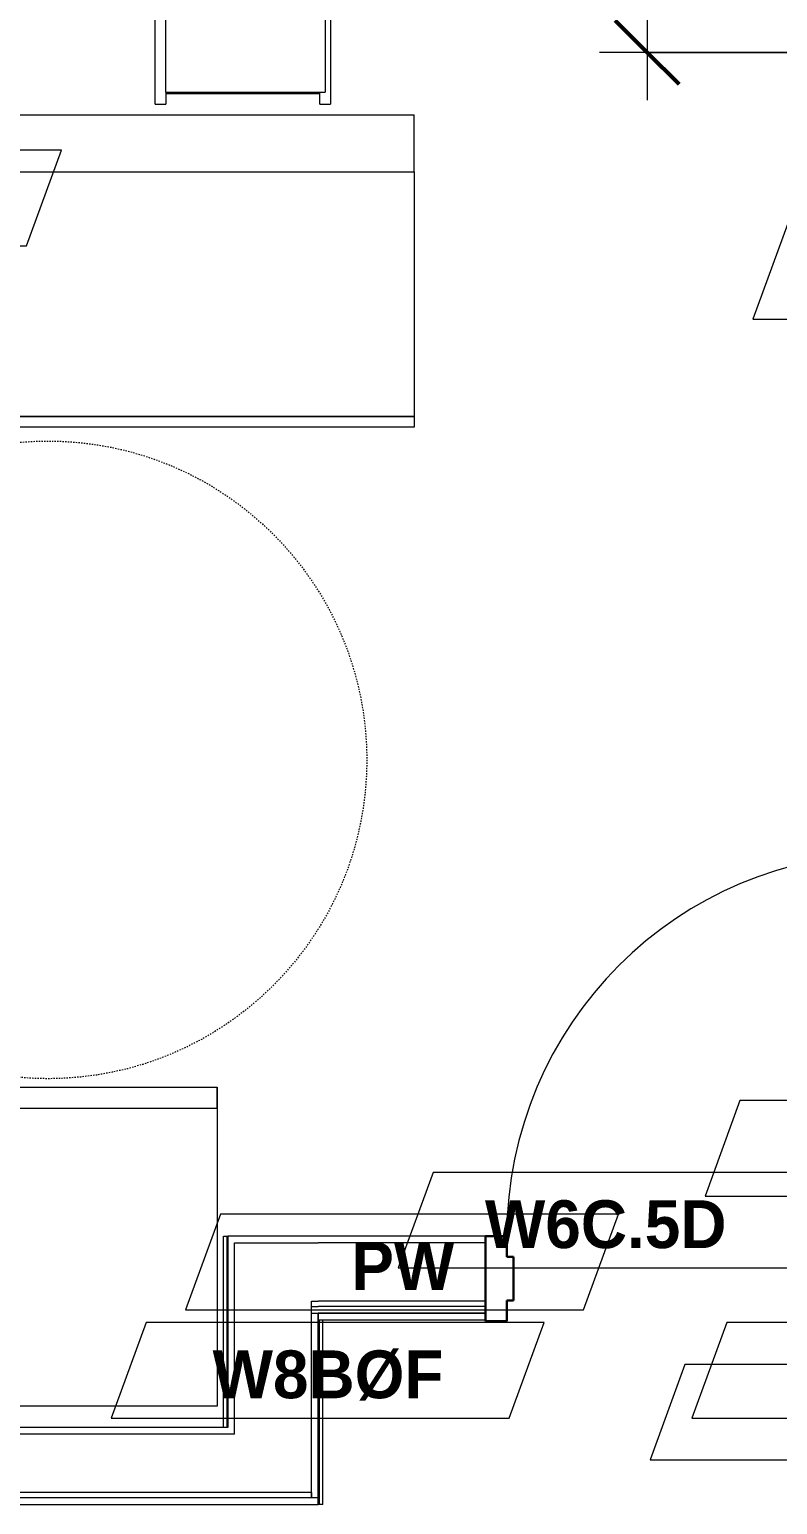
# Model space of a CAD drawing. Header units: inches. Extents: x -4010 to -1872, y 9846 to 12241.
# Drawn here: x -3128.9 to -3058.5, y 10450.9 to 10589.7 of the extents above; entities that cross this region are included whole.
import ezdxf

# ---------------------------------------------------------------- set-up
doc = ezdxf.new("R2010")
doc.units = ezdxf.units.IN
doc.header["$MEASUREMENT"] = 0
doc.linetypes.add('Dash', pattern=[0.25, 0.125, -0.125])
for name, color, linetype, lineweight in [('0-1', 7, 'Continuous', 5), ('0-3', 8, 'Continuous', 9), ('A-ANNO-DIMS', 211, 'Continuous', 9), ('A-ANNO-DIMS-48', 211, 'Continuous', 9), ('A-DOOR-1', 7, 'Continuous', 9), ('A-DOOR-2', 10, 'Continuous', 30), ('A-DOOR-FRAM-2', 10, 'Continuous', 30), ('A-GENM', 5, 'Continuous', 9), ('A-GENM-HDLN', 13, 'Dash', 9), ('A-WALL-2', 250, 'Continuous', 18), ('A-WALL-3', 113, 'Continuous', 9), ('A-WALL-IDEN', 211, 'Continuous', 9), ('I-FURN', 30, 'Continuous', 9), ('I-WALL-3', 7, 'Continuous', 9), ('Q-CASE', 31, 'Continuous', 9), ('Q-SPCQ', 91, 'Continuous', 9)]:
    doc.layers.add(name, color=color, linetype=linetype, lineweight=lineweight)
doc.styles.add('Century Gothic', font='ufonts.com_century-gothic.ttf', dxfattribs={"height": 4.5})
doc.styles.add('Century Gothic_B', font='GOTHICB.TTF', dxfattribs={"height": 4.5})
doc.dimstyles.new('OD_1__HACK_2_1', dxfattribs={"dimscale": 12, "dimtxt": 4.698757, "dimasz": 0.5, "dimexe": 0.375, "dimexo": 0.25, "dimgap": 0.0625, "dimtad": 1, "dimdec": 4, "dimrnd": 0.0625, "dimzin": 3, "dimdsep": 46, "dimlunit": 4, "dimtxsty": 'Century Gothic', "dimblk1": 'OBLIQUE', "dimblk2": 'OBLIQUE', "dimsah": 1, "dimcen": 0.09, "dimdle": 0.375, "dimazin": 0, "dimtfac": 1, "dimtdec": 4, "dimtix": 1, "dimtmove": 0, "dimatfit": 3, "dimfxl": 1, "dimtvp": 1, "dimtfill": 1, "dimfrac": 2, "dimtolj": 1, "dimtzin": 0, "dimarcsym": 2})

# ---------------------------------------------------------------- blocks, each defined once
blk = doc.blocks.new('Basic Wall _ INT - W8BØF - _5_8 GYP - 2X8 WOOD_BATT_ - 5_8 GYP_ - ___-2319969-UNITS PLANS - 3RD FLOOR')
at = {"layer": 'I-WALL-3'}
for p, q in [((-3110.65, 10476.16), (-3110.36, 10476.16)), ((-3110.65, 10458.16), (-3110.65, 10476.16)), ((-3110.36, 10476.16), (-3110.36, 10458.16)), ((-3110.36, 10476.16), (-3110.28, 10476.16)), ((-3110.28, 10476.16), (-3110.24, 10476.16))]:
    blk.add_line(p, q, dxfattribs=at)
blk = doc.blocks.new('Basic Wall _ INT - W8BØF - _5_8 GYP - 2X8 WOOD_BATT_ - 5_8 GYP_ - ___-2319968-UNITS PLANS - 3RD FLOOR')
at = {"layer": 'I-WALL-3'}
for p, q in [((-3101.61, 10450.91), (-3101.61, 10468.29)), ((-3101.32, 10450.91), (-3101.32, 10468.29)), ((-3101.69, 10450.91), (-3101.74, 10450.91)), ((-3101.61, 10450.91), (-3101.69, 10450.91)), ((-3101.32, 10450.91), (-3101.61, 10450.91))]:
    blk.add_line(p, q, dxfattribs=at)
blk = doc.blocks.new('HOLLOW METAL - UNIT DOOR-2191978-UNITS PLANS - 3RD FLOOR')
at = {"layer": 'A-DOOR-1'}
blk.add_arc((18, 3.875), 36, 90, 180, dxfattribs=at)
at = {"layer": 'A-DOOR-2'}
for p, q in [((18, 39.875), (16.25, 39.875)), ((16.25, 39.875), (16.25, 3.875)), ((18, 3.875), (18, 39.875)), ((16.25, 3.875), (18, 3.875))]:
    blk.add_line(p, q, dxfattribs=at)
at = {"layer": 'A-DOOR-FRAM-2'}
for p, q in [((-18, 3.875), (-20, 3.875)), ((-20, 3.875), (-20, -4.125)), ((-18, 1.9375), (-18, 3.875)), ((18, 3.875), (18, 1.9375)), ((20, 3.875), (18, 3.875)), ((20, -4.125), (20, 3.875)), ((-17.375, 1.9375), (-18, 1.9375)), ((-17.375, -2.1875), (-17.375, 1.9375)), ((18, 1.9375), (17.375, 1.9375)), ((17.375, 1.9375), (17.375, -2.1875)), ((-18, -4.125), (-18, -2.1875)), ((-18, -2.1875), (-17.375, -2.1875)), ((17.375, -2.1875), (18, -2.1875)), ((18, -2.1875), (18, -4.125)), ((-20, -4.125), (-18, -4.125)), ((18, -4.125), (20, -4.125))]:
    blk.add_line(p, q, dxfattribs=at)
blk = doc.blocks.new('CTR - 1st Phase - Common Walls_rvt-1-UNITS PLANS - 3RD FLOOR')
at = {"layer": 'A-WALL-2'}
for p, q in [((-3109.61, 10475.54), (-3102.36, 10475.54)), ((-3109.61, 10457.54), (-3109.61, 10475.54)), ((-3102.36, 10475.54), (-3101.74, 10475.54)), ((-3085.99, 10475.54), (-3101.74, 10475.54)), ((-3102.36, 10470.04), (-3101.74, 10470.04)), ((-3102.36, 10469.54), (-3102.36, 10470.04)), ((-3102.36, 10469.54), (-3102.36, 10470.04)), ((-3085.99, 10470.04), (-3101.74, 10470.04)), ((-3102.36, 10468.91), (-3102.36, 10469.54)), ((-3102.36, 10469.54), (-3101.74, 10469.54)), ((-3102.36, 10468.91), (-3102.36, 10469.54)), ((-3102.36, 10468.91), (-3101.74, 10468.91)), ((-3102.36, 10452.04), (-3102.36, 10468.91)), ((-3085.99, 10469.54), (-3101.74, 10469.54)), ((-3110.24, 10457.54), (-3199.89, 10457.54)), ((-3109.61, 10457.54), (-3110.24, 10457.54)), ((-3110.24, 10452.04), (-3199.89, 10452.04)), ((-3109.61, 10452.04), (-3110.24, 10452.04)), ((-3102.36, 10452.04), (-3109.61, 10452.04)), ((-3102.36, 10452.04), (-3102.36, 10451.54)), ((-3102.36, 10451.54), (-3102.36, 10452.04)), ((-3110.24, 10451.54), (-3199.89, 10451.54)), ((-3102.36, 10451.54), (-3110.24, 10451.54)), ((-3101.74, 10451.54), (-3102.36, 10451.54))]:
    blk.add_line(p, q, dxfattribs=at)
at = {"layer": 'I-WALL-3'}
for p, q in [((-3110.24, 10476.16), (-3110.24, 10458.16)), ((-3109.61, 10476.16), (-3110.24, 10476.16)), ((-3101.74, 10476.16), (-3109.61, 10476.16)), ((-3085.99, 10476.16), (-3101.74, 10476.16)), ((-3101.74, 10468.91), (-3085.99, 10468.91)), ((-3101.74, 10451.54), (-3101.74, 10468.91)), ((-3085.99, 10468.91), (-3101.74, 10468.91)), ((-3101.74, 10468.91), (-3101.74, 10468.29)), ((-3101.74, 10468.29), (-3085.99, 10468.29)), ((-3110.24, 10458.16), (-3199.89, 10458.16)), ((-3199.89, 10450.91), (-3110.24, 10450.91)), ((-3110.24, 10450.91), (-3101.74, 10450.91)), ((-3101.74, 10450.91), (-3101.74, 10451.54))]:
    blk.add_line(p, q, dxfattribs=at)
at = {"layer": '0-3'}
for name, p in [('HOLLOW METAL - UNIT DOOR-2191978-UNITS PLANS - 3RD FLOOR', (-3065.99, 10472.29)), ('Basic Wall _ INT - W8BØF - _5_8 GYP - 2X8 WOOD_BATT_ - 5_8 GYP_ - ___-2319969-UNITS PLANS - 3RD FLOOR', (0, 0)), ('Basic Wall _ INT - W8BØF - _5_8 GYP - 2X8 WOOD_BATT_ - 5_8 GYP_ - ___-2319968-UNITS PLANS - 3RD FLOOR', (0, 0))]:
    blk.add_blockref(name, p, dxfattribs=at)
blk = doc.blocks.new('Bar_Stool_6722_1_ - Bar_Stool_6722_1_-1372833-UNITS PLANS - 3RD FLOOR')
at = {"layer": 'I-FURN'}
for p, q in [((1, 0), (0, 0)), ((0, 0), (0, -0.98)), ((1, -1.24), (1, 0)), ((16, 0), (1, 0)), ((16, 0), (16, -1.24)), ((0, -0.98), (1, -0.98)), ((0, -0.98), (0, -1.78)), ((1, -1.91), (1, -1.24)), ((16, -1.24), (1, -1.24)), ((16.5, 0), (16, 0)), ((16, -0.98), (16.5, -0.98)), ((16, -1.24), (16, -1.91)), ((16.5, -0.98), (16.5, 0)), ((16.5, -1.78), (16.5, -0.98)), ((0, -1.78), (1, -1.78)), ((0, -17.72), (0, -1.78)), ((1, -1.91), (16, -1.91)), ((1, -2.03), (1, -1.91)), ((1, -17.63), (1, -2.03)), ((1, -2.03), (16, -2.03)), ((16, -1.78), (16.5, -1.78)), ((16, -1.91), (16, -2.03)), ((16, -2.03), (16, -17.63)), ((16.5, -1.78), (16.5, -17.72)), ((0, -19.21), (0, -17.72)), ((1, -19.89), (1, -17.63)), ((16, -17.63), (16, -19.89)), ((16.5, -17.72), (16.5, -19.21)), ((0, -21.13), (0, -19.21)), ((16.5, -19.21), (16.5, -21.13)), ((1, -19.99), (1, -19.89)), ((1, -19.99), (1, -20.06)), ((1, -20), (16, -20)), ((1, -20.06), (1, -20.14)), ((15.5, -20.14), (1, -20.14)), ((1, -20.14), (1, -21.13)), ((15.5, -20.06), (15.5, -19.98)), ((15.5, -20.14), (15.5, -20.06)), ((15.5, -21.13), (15.5, -20.14)), ((16, -19.89), (16, -19.99)), ((0, -21.13), (1, -21.13)), ((15.5, -21.13), (16.5, -21.13))]:
    blk.add_line(p, q, dxfattribs=at)
blk = doc.blocks.new('OD_CW_Base Cabinet - OD_CW_Base Cabinet-3870047-UNITS PLANS - 3RD FLOOR')
at = {"layer": 'Q-CASE'}
for p, q in [((0.74, -24), (0.74, 0)), ((0.74, 0), (107.93, 0)), ((0.74, -1), (0.74, 0)), ((0.74, 0), (107.93, 0)), ((107.93, -1), (0.74, -1)), ((0.74, -24), (0.74, -1)), ((0.74, -1), (107.93, -1)), ((107.93, -24), (0.74, -24)), ((107.93, -24), (0.74, -24))]:
    blk.add_line(p, q, dxfattribs=at)
blk = doc.blocks.new('ADA Clearances - 5ft Circle-3255450-UNITS PLANS - 3RD FLOOR')
at = {"layer": 'A-GENM-HDLN'}
blk.add_circle((0, 0), 30, dxfattribs=at)
blk = doc.blocks.new('Refrigerator_-_Side-by-Side_6047 - 36_ X 30_-1372843-UNITS PLANS - 3RD FLOOR')
at = {"layer": 'Q-SPCQ'}
for p, q in [((-17.88, 15.58), (17.87, 15.58)), ((-17.88, -14.42), (-17.88, 15.58)), ((-17.88, 15.58), (-3.13, 15.58)), ((-17.88, 15.58), (-17.88, 13.58)), ((-3.13, 13.58), (-3.13, 15.58)), ((-2.63, 15.58), (17.87, 15.58)), ((-2.63, 15.58), (-2.63, 13.58)), ((17.87, 15.58), (17.87, -14.42)), ((17.87, 13.58), (17.87, 15.58)), ((-3.13, 13.58), (-17.88, 13.58)), ((17.87, 13.58), (-2.63, 13.58)), ((17.87, -14.42), (-17.88, -14.42))]:
    blk.add_line(p, q, dxfattribs=at)
blk = doc.blocks.new('DIMBLOCK258-UNITS PLANS - 3RD FLOOR')
at = {"layer": 'A-ANNO-DIMS-48', "lineweight": 50}
for p, q in [((-3070.78, 10671.54), (-3073.78, 10674.54)), ((-3070.78, 10671.54), (-3067.78, 10668.54)), ((-3070.78, 10587.54), (-3073.78, 10590.54)), ((-3070.78, 10587.54), (-3067.78, 10584.54))]:
    blk.add_line(p, q, dxfattribs=at)
at = {"layer": 'A-ANNO-DIMS-48'}
for p, q in [((-3051.32, 10671.54), (-3075.28, 10671.54)), ((-3070.78, 10671.54), (-3070.78, 10583.04)), ((-3070.78, 10671.54), (-3051.32, 10671.54)), ((-3040.45, 10587.54), (-3075.28, 10587.54)), ((-3070.78, 10587.54), (-3040.45, 10587.54))]:
    blk.add_line(p, q, dxfattribs=at)
at = {"layer": 'A-ANNO-DIMS-48', "color": 0, "insert": (-3077.29, 10621.67), "char_height": 4.5, "width": 18.8845, "attachment_point": 1, "rotation": 90, "line_spacing_factor": 0.984502, "style": 'Century Gothic', "bg_fill": 3, "box_fill_scale": 1.25, "bg_fill_color": 256, "bg_fill_true_color": 13158600, "bg_fill_transparency": 0}
blk.add_mtext('7\' - 0"', dxfattribs=at)
blk = doc.blocks.new('_Oblique')
at = {"color": 0, "linetype": 'ByBlock', "lineweight": -2}
blk.add_line((-0.5, -0.5), (0.5, 0.5), dxfattribs=at)
blk = doc.blocks.new('Wall Tag - Arch Wall-3956453-UNITS PLANS - 3RD FLOOR')
at = {"layer": 'A-WALL-IDEN'}
for p, q in [((-0.3561, 0.0937), (-0.4244, -0.0937)), ((0.4244, 0.0937), (-0.3561, 0.0937)), ((0.3561, -0.0937), (0.4244, 0.0937)), ((-0.4244, -0.0937), (0.3561, -0.0937))]:
    blk.add_line(p, q, dxfattribs=at)

msp = doc.modelspace()

# ---------------------------------------------------------------- linework, layer by layer
at = {"layer": 'A-WALL-3'}
for p in [(-3199.88624, 10581.6644), (-3092.69874, 10576.2894)]:
    msp.add_line(p, (-3092.69874, 10581.6644), dxfattribs=at)

# ---------------------------------------------------------------- block references
at = {"layer": '0-1'}
msp.add_blockref('CTR - 1st Phase - Common Walls_rvt-1-UNITS PLANS - 3RD FLOOR', (0, 0), dxfattribs=at)
at = {"layer": 'A-GENM', "rotation": 180}
msp.add_blockref('ADA Clearances - 5ft Circle-3255450-UNITS PLANS - 3RD FLOOR', (-3127.17374, 10520.9769), dxfattribs=at)
at = {"layer": 'A-WALL-IDEN', "xscale": 47.99999999999997, "yscale": 47.99999999999997, "zscale": 47.99999999999997}
for p in [(-3146.29249, 10573.84987), (-3040.45076, 10566.93373), (-3044.95076, 10484.43373), (-3073.84249, 10477.66642), (-3093.86124, 10473.72892), (-3100.85921, 10463.5394), (-3046.20076, 10463.5394), (-3050.13826, 10459.6019)]:
    msp.add_blockref('Wall Tag - Arch Wall-3956453-UNITS PLANS - 3RD FLOOR', p, dxfattribs=at)
at = {"layer": 'I-FURN'}
msp.add_blockref('Bar_Stool_6722_1_ - Bar_Stool_6722_1_-1372833-UNITS PLANS - 3RD FLOOR', (-3117.08745, 10603.7894), dxfattribs=at)
at = {"layer": 'Q-CASE', "rotation": 180}
msp.add_blockref('OD_CW_Base Cabinet - OD_CW_Base Cabinet-3870047-UNITS PLANS - 3RD FLOOR', (-3091.96103, 10552.2894), dxfattribs=at)
at = {"layer": 'Q-SPCQ'}
msp.add_blockref('Refrigerator_-_Side-by-Side_6047 - 36_ X 30_-1372843-UNITS PLANS - 3RD FLOOR', (-3129.11124, 10474.5866), dxfattribs=at)

# ---------------------------------------------------------------- texts
at = {"layer": 'A-WALL-IDEN', "char_height": 4.5, "attachment_point": 1, "style": 'Century Gothic_B'}
for s, insert, width in [('W6C.5D', (-3086.04589, 10479.53772), 29.391), ('PW', (-3098.62842, 10475.60022), 11.3625), ('W8BØF', (-3111.68309, 10465.4107), 26.058)]:
    msp.add_mtext(s, dxfattribs=dict(at, insert=insert, width=width))

# ---------------------------------------------------------------- next in the draw order: dimensions: what is measured, and where the dimension line sits
at = {"layer": 'A-ANNO-DIMS'}
dim = msp.add_linear_dim(base=(-3070.77662, 10587.5394), p1=(-3048.32374, 10671.5394), p2=(-3037.44874, 10587.5394), angle=90, dimstyle='OD_1__HACK_2_1', override={"dimpost": '<>', "dimfxl": 84.701037}, dxfattribs=at)
dim.commit()
dim.dimension.update_dxf_attribs({"geometry": 'DIMBLOCK258-UNITS PLANS - 3RD FLOOR', "text_midpoint": (-3073.88981, 10629.5394)})

doc.saveas('drawing.dxf')
